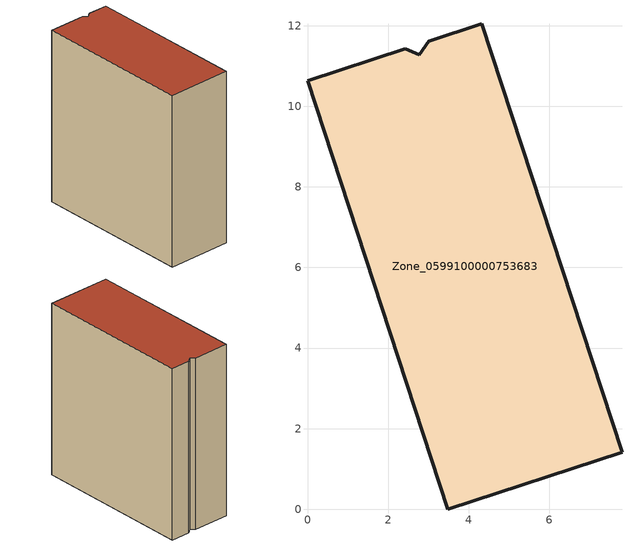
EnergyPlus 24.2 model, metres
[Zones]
Zone_0599100000753683
 floor ground (C_G): 3.48,0 0,10.64 2.43,11.43 2.78,11.28 3.01,11.62 4.33,12.05 7.8,1.41 z3.83
 wall outside (C_F): 4.33,12.05 3.01,11.62 2.78,11.28 2.43,11.43 0,10.64 3.48,0 7.8,1.41 4.33,12.05 z3.83:16.17
 roof outside (C_R): 2.43,11.43 0,10.64 3.48,0 7.8,1.41 4.33,12.05 3.01,11.62 2.78,11.28 z16.17
[BUILDING]
Pand.0599100000753683: North Axis=0; Terrain=City; Loads Convergence Tolerance Value=0.04; Temperature Convergence Tolerance Value=0.4; Solar Distribution=FullExterior; Maximum Number of Warmup Days=25; Minimum Number of Warmup Days=1
[Site:Location]
Rotterdam.The.Hague.AP_ZH_NLD Design_Conditions: Latitude=51.96; Longitude=4.45; Time Zone=1; Elevation=-4.5
[SITE:GROUNDTEMPERATURE:BUILDINGSURFACE]
18, 18, 18, 18, 18, 18, 18, 18, 18, 18, 18, 18
[MATERIAL] Thermal Absorptance=0.9; Solar Absorptance=0.7; Visible Absorptance=0.7
Name | Roughness | Thickness | Conductivity | Density | Specific Heat
G.TI.2006-2014 | MediumSmooth | 0.15 | 0.06 | 540 | 1210
F.TI.2006-2014 | Rough | 0.3 | 0.12 | 1920 | 840
R.TI.2006-2014 | MediumRough | 0.2 | 0.08 | 1500 | 1000
[CONSTRUCTION]
C_G: G.TI.2006-2014
C_F: F.TI.2006-2014
C_R: R.TI.2006-2014
[ZONE]
Zone_0599100000753683: Type=1; Multiplier=1; Ceiling Height=Autocalculate; Volume=Autocalculate; Floor Area=autocalculate; Part of Total Floor Area=Yes
[ZONEINFILTRATION:DESIGNFLOWRATE]
Infil_Zone_0599100000753683: Zone or ZoneList or Space or SpaceList=Zone_0599100000753683; Schedule=AlwaysOn; Design Flow Rate Calculation Method=Flow/Area; Flow Rate per Floor Area=0.0015; Constant Term Coefficient=1; Temperature Term Coefficient=0; Velocity Term Coefficient=0; Velocity Squared Term Coefficient=0
[HVACTEMPLATE:ZONE:IDEALLOADSAIRSYSTEM]
Zone_0599100000753683: Maximum Heating Supply Air Temperature=50; Minimum Cooling Supply Air Temperature=13; Maximum Heating Supply Air Humidity Ratio=0.0156; Minimum Cooling Supply Air Humidity Ratio=0.0077; Heating Limit=NoLimit; Cooling Limit=NoLimit; Dehumidification Control Type=ConstantSensibleHeatRatio; Cooling Sensible Heat Ratio=0.7; Dehumidification Setpoint=60; Humidification Control Type=None; Humidification Setpoint=30; Outdoor Air Method=None; Outdoor Air Flow Rate per Person=0.00944; Outdoor Air Flow Rate per Zone Floor Area=0; Outdoor Air Flow Rate per Zone=0; Demand Controlled Ventilation Type=None; Outdoor Air Economizer Type=NoEconomizer; Heat Recovery Type=None; Sensible Heat Recovery Effectiveness=0.7; Latent Heat Recovery Effectiveness=0.65
[ZONECONTROL:THERMOSTAT]
ThermostatControl_Zone_0599100000753683: Zone or ZoneList=Zone_0599100000753683; Control Type Schedule=DualSetpointControlType; Control 1=Thermostat_Zone_0599100000753683; Temperature Difference Between Cutout And Setpoint=0
[THERMOSTATSETPOINT:DUALSETPOINT]
Thermostat_Zone_0599100000753683: Heating Setpoint Temperature Schedule=HeatingSetpoint_Zone_0599100000753683; Cooling Setpoint Temperature Schedule=CoolingSetpoint_Zone_0599100000753683
[SCHEDULE:COMPACT]
HeatingSetpoint_Zone_0599100000753683: Through: 12/31, For: AllDays, Until: 24:00, 21
CoolingSetpoint_Zone_0599100000753683: Through: 12/31, For: AllDays, Until: 24:00, 24
DualSetpointControlType: Through: 12/31, For: AllDays, Until: 24:00, 4
AlwaysOn: Through: 12/31, For: AllDays, Until: 24:00, 1
